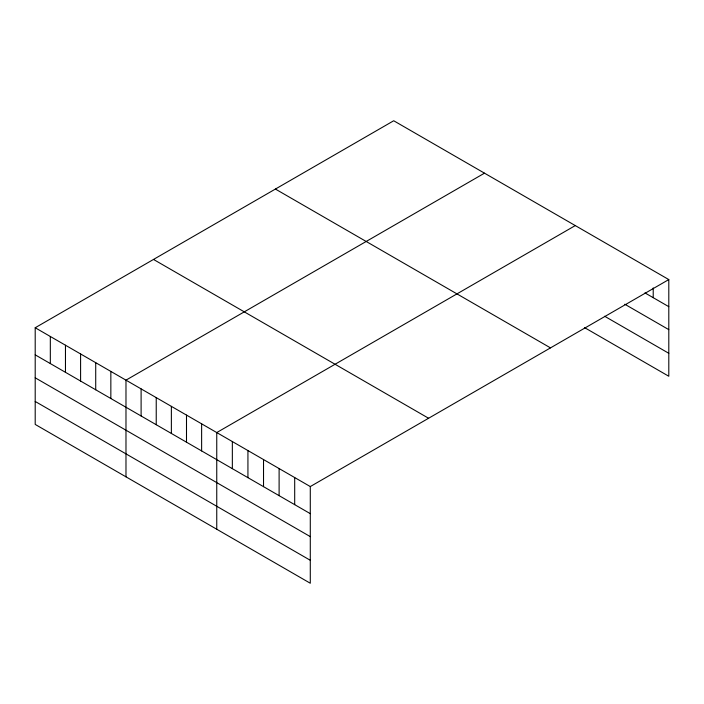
<?xml version="1.0" encoding="UTF-8"?>
<svg xmlns="http://www.w3.org/2000/svg" width="704" height="704" viewBox="0 0 704 704"><rect width="100%" height="100%" fill="white"/><g stroke="black" fill="none" stroke-linecap="round" stroke-linejoin="round"><path stroke-width="1.06" d="M35.2 327.747L310.288 486.561L310.288 583.246L35.2 424.424L35.2 327.747L393.712 120.754L668.8 279.576L668.8 376.253L584.443 327.554M484.493 173.166L125.981 380.151L125.981 476.837M575.274 225.579L216.753 432.564L216.753 529.241M310.288 486.561L668.8 279.576M644.961 292.908L668.8 306.671M624.782 304.225L668.8 329.639M604.613 316.237L668.8 353.294M275.405 189.059L550.493 347.882M153.507 259.442L428.595 418.255M35.2 354.842L310.288 513.656M35.2 377.802L310.288 536.624M35.2 401.456L310.288 560.278M653.215 287.918L653.215 297.669M294.694 477.567L294.694 504.662M279.11 468.565L279.11 495.66M263.525 459.562L263.525 486.658M247.931 450.56L247.931 477.664M232.346 441.566L232.346 468.662M201.626 423.826L201.626 450.921M186.498 415.096L186.498 442.191M171.371 406.358L171.371 433.453M156.235 397.628L156.235 424.723M141.108 388.89L141.108 415.985M110.845 371.422L110.845 398.517M95.718 362.683L95.718 389.778M80.59 353.945L80.59 381.04M65.463 345.215L65.463 372.31M50.327 336.477L50.327 363.572"/></g></svg>
